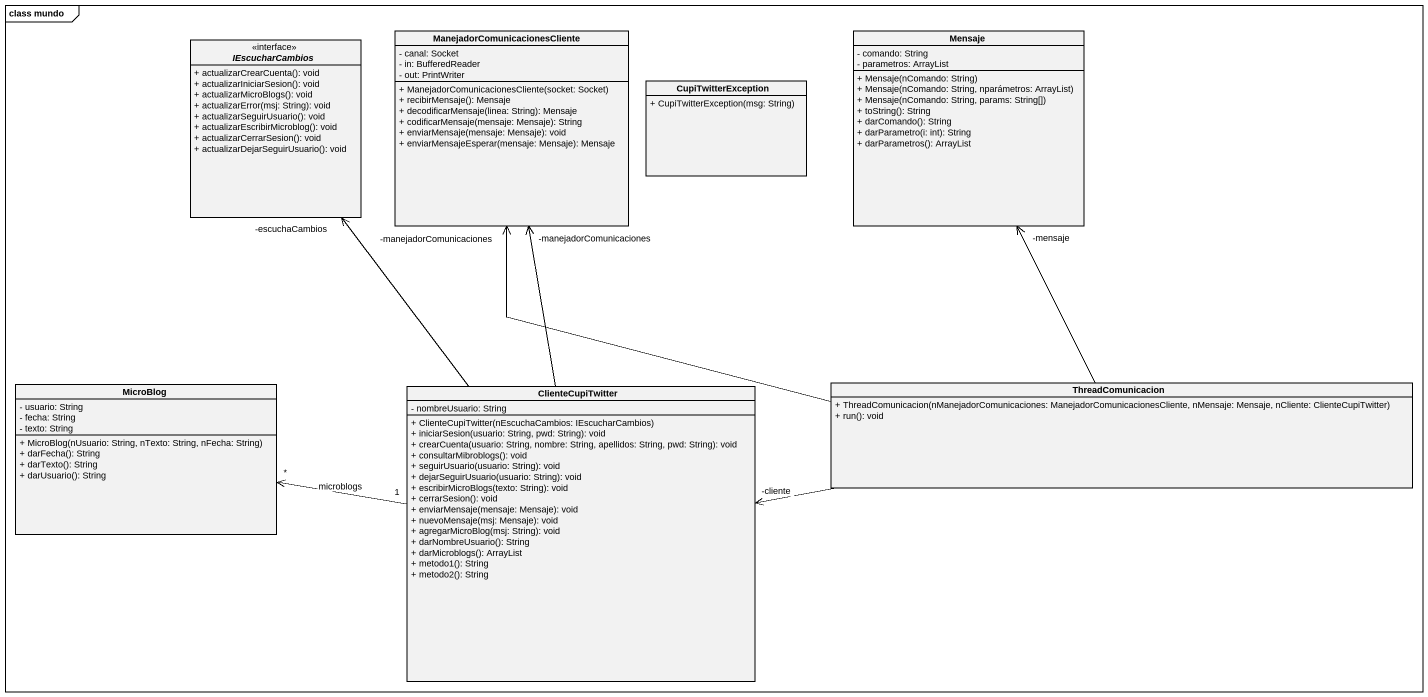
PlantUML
@startuml
mainframe class mundo
hide circle
hide empty members
skinparam classAttributeIconSize 0
class "ManejadorComunicacionesCliente" as ManejadorComunicacionesClien {
  - canal: Socket
  - in: BufferedReader
  - out: PrintWriter
  + ManejadorComunicacionesCliente(socket: Socket)
  + recibirMensaje(): Mensaje
  + decodificarMensaje(linea: String): Mensaje
  + codificarMensaje(mensaje: Mensaje): String
  + enviarMensaje(mensaje: Mensaje): void
  + enviarMensajeEsperar(mensaje: Mensaje): Mensaje
}
class Mensaje {
  - comando: String
  - parametros: ArrayList
  + Mensaje(nComando: String)
  + Mensaje(nComando: String, nparámetros: ArrayList)
  + Mensaje(nComando: String, params: String[])
  + toString(): String
  + darComando(): String
  + darParametro(i: int): String
  + darParametros(): ArrayList
}
interface IEscucharCambios <<interface>> {
  + actualizarCrearCuenta(): void
  + actualizarIniciarSesion(): void
  + actualizarMicroBlogs(): void
  + actualizarError(msj: String): void
  + actualizarSeguirUsuario(): void
  + actualizarEscribirMicroblog(): void
  + actualizarCerrarSesion(): void
  + actualizarDejarSeguirUsuario(): void
}
class CupiTwitterException {
  + CupiTwitterException(msg: String)
}
class MicroBlog {
  - usuario: String
  - fecha: String
  - texto: String
  + MicroBlog(nUsuario: String, nTexto: String, nFecha: String)
  + darFecha(): String
  + darTexto(): String
  + darUsuario(): String
}
class ClienteCupiTwitter {
  - nombreUsuario: String
  + ClienteCupiTwitter(nEscuchaCambios: IEscucharCambios)
  + iniciarSesion(usuario: String, pwd: String): void
  + crearCuenta(usuario: String, nombre: String, apellidos: String, pwd: String): void
  + consultarMibroblogs(): void
  + seguirUsuario(usuario: String): void
  + dejarSeguirUsuario(usuario: String): void
  + escribirMicroBlogs(texto: String): void
  + cerrarSesion(): void
  + enviarMensaje(mensaje: Mensaje): void
  + nuevoMensaje(msj: Mensaje): void
  + agregarMicroBlog(msj: String): void
  + darNombreUsuario(): String
  + darMicroblogs(): ArrayList
  + metodo1(): String
  + metodo2(): String
}
class ThreadComunicacion {
  + ThreadComunicacion(nManejadorComunicaciones: ManejadorComunicacionesCliente, nMensaje: Mensaje, nCliente: ClienteCupiTwitter)
  + run(): void
}
ClienteCupiTwitter -up-> "-manejadorComunicaciones" ManejadorComunicacionesClien
ClienteCupiTwitter -up-> "-escuchaCambios" IEscucharCambios
ClienteCupiTwitter "1" -left-> "*" MicroBlog : microblogs
ThreadComunicacion -left-> "-manejadorComunicaciones" ManejadorComunicacionesClien
ThreadComunicacion -up-> "-mensaje" Mensaje
ThreadComunicacion -left-> "-cliente" ClienteCupiTwitter
@enduml
